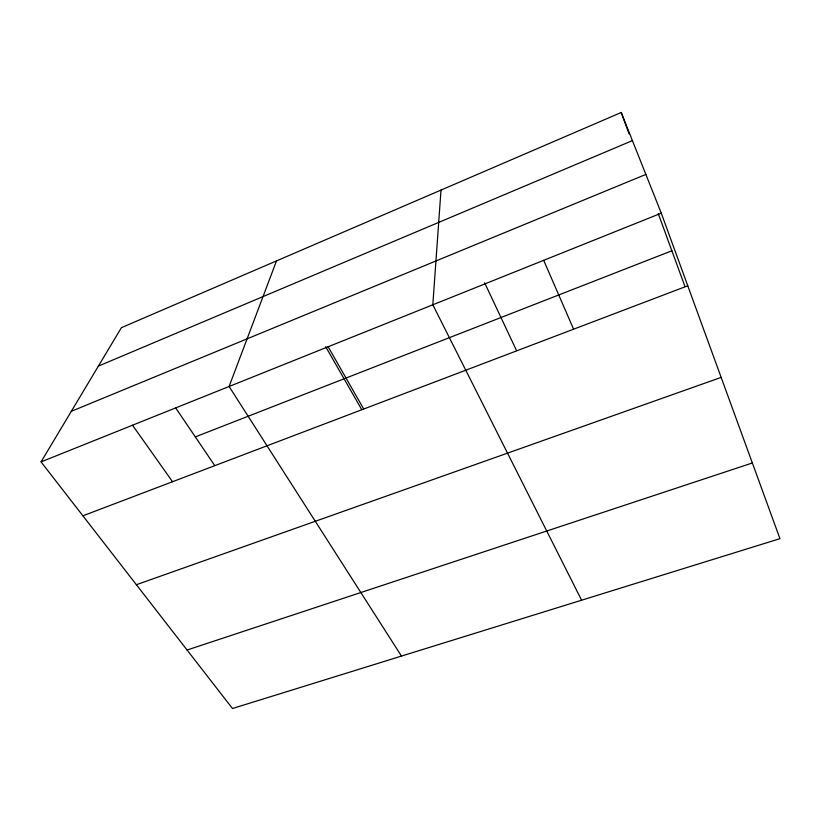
<?xml version="1.0" encoding="UTF-8"?>
<svg xmlns="http://www.w3.org/2000/svg" width="821" height="821" viewBox="0 0 821 821"><rect width="100%" height="100%" fill="white"/><g stroke="black" fill="none" stroke-linecap="round" stroke-linejoin="round"><path stroke-width="1.23" d="M441 190.082L432.821 304.786L581.586 600.202M276.503 260.904L229.1 386.486L401.479 656.082M41.05 461.895L121.385 327.692L621.22 112.487L661.285 213.173L779.95 538.668L232.476 708.513L41.05 461.895L661.285 213.173M98.387 366.104L632.416 140.617M71.335 411.311L645.87 174.421M195.316 436.895L671.865 250.785M82.9 515.814L687.762 285.79M136.389 584.726L721.156 377.393M187.075 650.027L752.364 462.982M132.52 425.216L172.543 481.722M175.52 407.657L214.661 465.466M325.67 346.688L361.702 409.556M328.133 346.77L363.724 409.022M484.636 282.804L516.573 350.67M543.687 260.329L573.612 329.2M621.22 112.487L629.05 133.854M658.288 213.696L684.991 286.621"/></g></svg>
